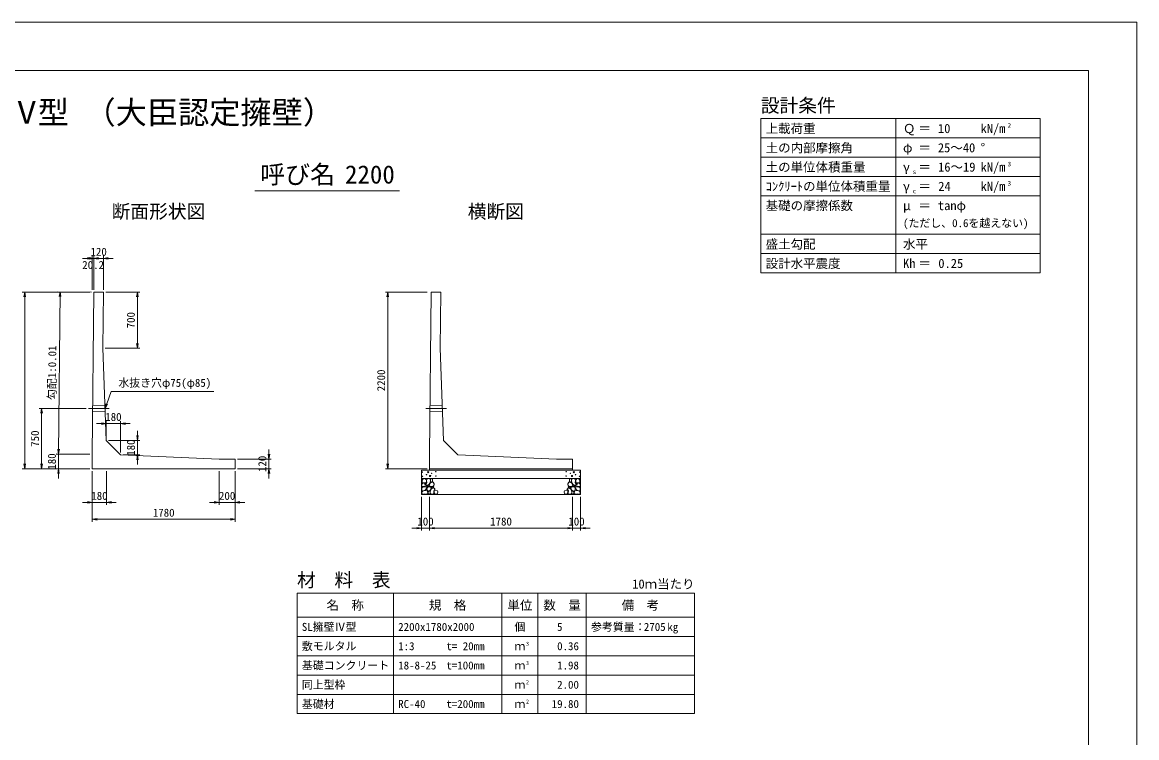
# Model space of a CAD drawing. Units: millimetres at full size, sheet at 1:30. Extents: x 0 to 25230, y 0 to 17820.
# Drawn here: x 11354 to 25230, y 8910 to 17820 of the extents above; entities that cross this region are included whole.
import ezdxf
from ezdxf.enums import TextEntityAlignment as Align

# ---------------------------------------------------------------- set-up
doc = ezdxf.new("R2010")
doc.units = ezdxf.units.MM
doc.header["$LTSCALE"] = 30
doc.linetypes.add('CHAIN', pattern=[18.5, 12, -1.5, 3.5, -1.5])
doc.linetypes.add('DASHED_SPACED', pattern=[12, 6, -6])
for name, color, linetype, lineweight in [('D-BMK', 2, 'CHAIN', 13), ('D-DCR-HCHn', 4, 'Continuous', 9), ('D-MTR-FRAM', 7, 'Continuous', 13), ('D-MTR-LINE', 7, 'Continuous', 13), ('D-STR-DIM', 7, 'Continuous', 13), ('D-STR-STRn', 1, 'Continuous', 13), ('D-STR-TXT', 7, 'Continuous', 13), ('D-TTL', 2, 'Continuous', 13), ('D-TTL-FRAM', 2, 'Continuous', 13), ('D-TTL-LINE', 7, 'Continuous', 13), ('D-TTL-TXT', 7, 'Continuous', 13)]:
    doc.layers.add(name, color=color, linetype=linetype, lineweight=lineweight)
doc.layers.add('D-MTR', color=7, linetype='Continuous')
doc.layers.add('D-MTR-TXT', color=7, linetype='Continuous')
doc.styles.add('ＭＳ ゴシック', font='')
doc.styles.get('ＭＳ ゴシック').set_extended_font_data('MS Gothic')

# ---------------------------------------------------------------- blocks, each defined once
blk = doc.blocks.new('open_arrow')
at = {"color": 0, "linetype": 'Continuous', "lineweight": -2}
blk.add_lwpolyline([(7.5, 1.25), (0, 0), (7.5, -1.25)], dxfattribs=at)

msp = doc.modelspace()

# ---------------------------------------------------------------- linework, layer by layer
at = {"layer": 'D-BMK'}
for p, q in [((12180.7, 13010), (12434.79, 13010)), ((16380.7, 13010), (16634.79, 13010))]:
    msp.add_line(p, q, dxfattribs=at)
at = {"layer": 'D-DCR-HCHn'}
for points in [[(16332.28, 12073.81), (16325.35, 12053), (16334.59, 12039.14), (16357.71, 12036.82), (16373.49, 12043.6), (16366.95, 12059.94), (16371.58, 12069.18), (16362.33, 12078.43), (16348.46, 12083.05)], [(16376.2, 12131.59), (16355.4, 12136.22), (16336.9, 12126.97), (16334.59, 12106.17), (16339.21, 12089.99), (16362.33, 12083.05), (16378.51, 12083.05), (16385.44, 12094.61), (16385.44, 12120.04)], [(16394.69, 12133.91), (16387.76, 12113.1), (16390.07, 12089.99), (16373.89, 12064.56), (16394.69, 12053), (16417.8, 12064.56), (16431.67, 12083.05), (16436.3, 12113.1), (16431.67, 12129.28), (16417.8, 12136.22)], [(16433.98, 12078.43), (16422.43, 12050.69), (16431.67, 12039.14), (16459.41, 12039.14), (16470.97, 12043.76), (16482.53, 12059.94), (16482.53, 12073.81), (16470.97, 12092.3), (16457.1, 12094.61)], [(16438.61, 12129.28), (16438.61, 12101.55), (16450.16, 12094.61), (16461.72, 12101.55), (16464.03, 12117.73), (16461.72, 12131.59), (16445.54, 12136.22)], [(18196.02, 12078.43), (18207.57, 12050.69), (18198.33, 12039.14), (18170.59, 12039.14), (18159.03, 12043.76), (18147.47, 12059.94), (18147.47, 12073.81), (18159.03, 12092.3), (18172.9, 12094.61)], [(18191.39, 12129.28), (18191.39, 12101.55), (18179.84, 12094.61), (18168.28, 12101.55), (18165.97, 12117.73), (18168.28, 12131.59), (18184.46, 12136.22)], [(18235.31, 12133.91), (18242.24, 12113.1), (18239.93, 12089.99), (18256.11, 12064.56), (18235.31, 12053), (18212.2, 12064.56), (18198.33, 12083.05), (18193.7, 12113.1), (18198.33, 12129.28), (18212.2, 12136.22)], [(18253.8, 12131.59), (18274.6, 12136.22), (18293.1, 12126.97), (18295.41, 12106.17), (18290.79, 12089.99), (18267.67, 12083.05), (18251.49, 12083.05), (18244.56, 12094.61), (18244.56, 12120.04)], [(18297.72, 12073.81), (18304.65, 12053), (18295.41, 12039.14), (18272.29, 12036.82), (18256.51, 12043.6), (18263.05, 12059.94), (18258.42, 12069.18), (18267.67, 12078.43), (18281.54, 12083.05)], [(16376.16, 11997.01), (16393.28, 12022.69), (16391.14, 12029.11), (16367.59, 12035.53), (16346.19, 12033.39), (16331.21, 12020.55), (16329.07, 12005.57), (16331.21, 11990.59), (16348.33, 11986.31)], [(16384.72, 11943.5), (16399.7, 11949.92), (16403.98, 11971.33), (16395.42, 11986.31), (16380.44, 11990.59), (16361.17, 11988.45), (16339.77, 11979.89), (16329.07, 11967.05), (16329.07, 11952.06), (16335.49, 11943.5), (16361.17, 11945.64)], [(16399.31, 12053), (16387.76, 12043.76), (16392.38, 12036.82), (16408.56, 12036.82), (16415.49, 12039.14), (16420.12, 12048.38), (16413.18, 12055.32)], [(16436.08, 11997.01), (16446.78, 12022.69), (16438.22, 12033.39), (16412.54, 12033.39), (16401.84, 12029.11), (16391.14, 12014.13), (16391.14, 12001.29), (16401.84, 11984.17), (16414.68, 11982.03)], [(16431.8, 11949.92), (16431.8, 11975.61), (16421.1, 11982.03), (16410.4, 11975.61), (16408.26, 11960.62), (16410.4, 11947.78), (16425.38, 11943.5)], [(16472.47, 11945.64), (16478.89, 11964.91), (16476.75, 11986.31), (16491.73, 12009.85), (16472.47, 12020.55), (16451.06, 12009.85), (16438.22, 11992.73), (16433.94, 11964.91), (16438.22, 11949.92), (16451.06, 11943.5)], [(16468.19, 12020.55), (16478.89, 12029.11), (16474.61, 12035.53), (16459.62, 12035.53), (16453.2, 12033.39), (16448.92, 12024.83), (16455.34, 12018.41)], [(16489.59, 11947.78), (16508.85, 11943.5), (16525.97, 11952.06), (16528.11, 11971.33), (16523.83, 11986.31), (16502.43, 11992.73), (16487.45, 11992.73), (16481.03, 11982.03), (16481.03, 11958.48)], [(18140.41, 11947.78), (18121.15, 11943.5), (18104.03, 11952.06), (18101.89, 11971.33), (18106.17, 11986.31), (18127.57, 11992.73), (18142.55, 11992.73), (18148.97, 11982.03), (18148.97, 11958.48)], [(18157.53, 11945.64), (18151.11, 11964.91), (18153.25, 11986.31), (18138.27, 12009.85), (18157.53, 12020.55), (18178.94, 12009.85), (18191.78, 11992.73), (18196.06, 11964.91), (18191.78, 11949.92), (18178.94, 11943.5)], [(18161.81, 12020.55), (18151.11, 12029.11), (18155.39, 12035.53), (18170.38, 12035.53), (18176.8, 12033.39), (18181.08, 12024.83), (18174.66, 12018.41)], [(18193.92, 11997.01), (18183.22, 12022.69), (18191.78, 12033.39), (18217.46, 12033.39), (18228.16, 12029.11), (18238.86, 12014.13), (18238.86, 12001.29), (18228.16, 11984.17), (18215.32, 11982.03)], [(18198.2, 11949.92), (18198.2, 11975.61), (18208.9, 11982.03), (18219.6, 11975.61), (18221.74, 11960.62), (18219.6, 11947.78), (18204.62, 11943.5)], [(18230.69, 12053), (18242.24, 12043.76), (18237.62, 12036.82), (18221.44, 12036.82), (18214.51, 12039.14), (18209.88, 12048.38), (18216.82, 12055.32)], [(18245.28, 11943.5), (18230.3, 11949.92), (18226.02, 11971.33), (18234.58, 11986.31), (18249.56, 11990.59), (18268.83, 11988.45), (18290.23, 11979.89), (18300.93, 11967.05), (18300.93, 11952.06), (18294.51, 11943.5), (18268.83, 11945.64)], [(18253.84, 11997.01), (18236.72, 12022.69), (18238.86, 12029.11), (18262.41, 12035.53), (18283.81, 12033.39), (18298.79, 12020.55), (18300.93, 12005.57), (18298.79, 11990.59), (18281.67, 11986.31)]]:
    msp.add_lwpolyline(points, close=True, dxfattribs=at)
for centre, radius in [((16335.73, 12217.43), 3), ((16408.34, 12217.43), 7.5), ((16503.13, 12223.48), 3), ((18126.87, 12223.48), 3), ((18221.66, 12217.43), 7.5), ((18294.27, 12217.43), 3), ((16336.87, 12163.92), 3), ((16387.29, 12185.76), 3), ((16431.66, 12169.97), 7.5), ((16452.71, 12201.64), 3), ((16504.27, 12169.97), 3), ((18125.73, 12169.97), 3), ((18177.29, 12201.64), 3), ((18198.34, 12169.97), 7.5), ((18242.71, 12185.76), 3), ((18293.13, 12163.92), 3)]:
    msp.add_circle(centre, radius, dxfattribs=at)
at = {"layer": 'D-MTR-FRAM'}
for p, q in [((14775, 10710), (19725, 10710)), ((14775, 10710), (14775, 9210)), ((19725, 10710), (19725, 9210)), ((14775, 9210), (19725, 9210))]:
    msp.add_line(p, q, dxfattribs=at)
at = {"layer": 'D-MTR-LINE'}
for p, q in [((15975, 10710), (15975, 9210)), ((17325, 10710), (17325, 9210)), ((17775, 10710), (17775, 9210)), ((18375, 10710), (18375, 9210)), ((14775, 10410), (19725, 10410)), ((14775, 10170), (19725, 10170)), ((14775, 9930), (19725, 9930)), ((14775, 9690), (19725, 9690)), ((14775, 9450), (19725, 9450))]:
    msp.add_line(p, q, dxfattribs=at)
at = {"layer": 'D-STR-DIM'}
for p, q in [((12365.2, 14879.79), (12105, 14879.79)), ((12125.2, 14879.79), (12485.21, 14879.79)), ((12225, 14490), (12225, 14909.79)), ((12245.2, 14490), (12245.2, 14909.79)), ((12245.2, 14490), (12245.2, 14909.79)), ((12365.21, 14490), (12365.21, 14909.79)), ((12195, 14460), (11355, 14460)), ((11385, 12260), (11385, 14460)), ((12215.2, 14460.3), (11795.52, 14464.5)), ((11805.32, 12444.2), (11825.52, 14464.2)), ((12395.21, 14460), (12818.21, 14460)), ((12788.21, 14460), (12788.21, 13760)), ((16395, 14460), (15875, 14460)), ((15905, 12260), (15905, 14460)), ((12388.21, 13760), (12818.21, 13760)), ((12150.7, 13010), (11565, 13010)), ((11595, 12260), (11595, 13010)), ((12698.88, 12822.55), (12278.88, 12822.55)), ((12398.88, 12642.55), (12398.88, 12852.55)), ((12578.88, 12462.55), (12578.88, 12852.55)), ((12788.88, 12732.55), (12788.88, 12312.55)), ((11805, 12140), (11805, 12560)), ((12428.88, 12612.55), (12818.88, 12612.55)), ((14425, 12140), (14425, 12500)), ((12195, 12440), (11775, 12440)), ((12195, 12440.3), (11775.32, 12444.5)), ((12608.88, 12432.55), (12818.88, 12432.55)), ((14035, 12380), (14455, 12380)), ((12195, 12260), (11355, 12260)), ((12195, 12260), (11565, 12260)), ((12195, 12260), (11775, 12260)), ((12225, 12230), (12225, 11810)), ((12225, 12230), (12225, 11600)), ((12405, 12230), (12405, 11810)), ((13805, 12230), (13805, 11810)), ((14005, 12230), (14005, 11600)), ((14005, 12230), (14005, 11810)), ((14035, 12260), (14455, 12260)), ((16395, 12260), (15875, 12260)), ((12105, 11840), (12525, 11840)), ((13685, 11840), (14125, 11840)), ((16325, 11910), (16325, 11490)), ((16425, 11910), (16425, 11490)), ((16425, 11910), (16425, 11490)), ((18205, 11910), (18205, 11490)), ((18205, 11910), (18205, 11490)), ((18305, 11910), (18305, 11490)), ((12225, 11630), (14005, 11630)), ((16545, 11520), (16205, 11520)), ((16425, 11520), (18205, 11520)), ((18085, 11520), (18425, 11520))]:
    msp.add_line(p, q, dxfattribs=at)
at = {"layer": 'D-STR-STRn'}
for p, q in [((12225, 12440), (12245.2, 14460)), ((12245.2, 14460), (12365.21, 14460)), ((12358.21, 13760), (12365.21, 14460)), ((16425, 12440), (16445.2, 14460)), ((16445.2, 14460), (16565.21, 14460)), ((16558.21, 13760), (16565.21, 14460)), ((12358.21, 13760), (12398.88, 12612.55)), ((16558.21, 13760), (16598.88, 12612.55)), ((12578.88, 12432.55), (12398.88, 12612.55)), ((16778.88, 12432.55), (16598.88, 12612.55)), ((12225, 12260), (12225, 12440)), ((12578.88, 12432.55), (13805, 12380)), ((14005, 12380), (13805, 12380)), ((14005, 12260), (14005, 12380)), ((16425, 12260), (16425, 12440)), ((16778.88, 12432.55), (18005, 12380)), ((18005, 12380), (18205, 12380)), ((18205, 12260), (18205, 12380)), ((12225, 12260), (14005, 12260)), ((16325, 11940), (16325, 12240)), ((16325, 12240), (18305, 12240)), ((16425, 12260), (16425, 12240)), ((16425, 12260), (18205, 12260)), ((18205, 12260), (18205, 12240)), ((18305, 12240), (18305, 11940)), ((16325, 12140), (18305, 12140)), ((16325, 11940), (18305, 11940))]:
    msp.add_line(p, q, dxfattribs=at)
at = {"layer": 'D-STR-STRn', "linetype": 'DASHED_SPACED'}
for p, q in [((12231.08, 13047.5), (12383.29, 13052.49)), ((16431.08, 13047.5), (16583.29, 13052.49)), ((12230.33, 12972.5), (12386.3, 12967.49)), ((16430.33, 12972.5), (16586.3, 12967.49))]:
    msp.add_line(p, q, dxfattribs=at)
at = {"layer": 'D-STR-TXT'}
msp.add_lwpolyline([(12384.79, 13010), (12405.07, 13066.47), (12460.18, 13220), (13739.82, 13220)], dxfattribs=at)
at = {"layer": 'D-TTL'}
for points in [[(0, 0), (25230, 0), (25230, 17820), (0, 17820)], [(600, 600), (24630, 600), (24630, 17220), (600, 17220)]]:
    msp.add_lwpolyline(points, close=True, dxfattribs=at)
at = {"layer": 'D-TTL-FRAM'}
for p, q in [((24030, 16620), (20550, 16620)), ((20550, 16620), (20550, 14700)), ((24030, 16620), (24030, 14700)), ((24030, 14700), (20550, 14700))]:
    msp.add_line(p, q, dxfattribs=at)
at = {"layer": 'D-TTL-LINE'}
for p, q in [((22230, 16620), (22230, 14700)), ((24030, 16380), (20550, 16380)), ((24030, 16140), (20550, 16140)), ((24030, 15900), (20550, 15900)), ((24030, 15660), (20550, 15660)), ((24030, 15180), (20550, 15180)), ((24030, 14940), (20550, 14940))]:
    msp.add_line(p, q, dxfattribs=at)
at = {"layer": 'D-TTL-TXT'}
msp.add_line((14250, 15720), (16050, 15720), dxfattribs=at)

# ---------------------------------------------------------------- block references
at = {"layer": 'D-STR-DIM', "xscale": 8, "yscale": 8}
for p, rotation in [((12225, 14879.79), 180), ((12245.2, 14879.79), 180), ((11385, 14460), 270), ((11825.52, 14464.2), 269.4), ((12788.21, 14460), 270), ((15905, 14460), 270), ((12788.21, 13760), 90), ((11595, 13010), 270), ((12398.88, 12822.55), 180), ((12788.88, 12612.55), 90), ((11805, 12440), 90), ((11805.32, 12444.2), 89.4), ((12788.88, 12432.55), 270), ((14425, 12380), 90), ((11385, 12260), 90), ((11595, 12260), 90), ((11805, 12260), 270), ((14425, 12260), 270), ((15905, 12260), 90), ((12225, 11840), 180), ((13805, 11840), 180), ((14005, 11630), 180), ((16325, 11520), 180), ((18205, 11520), 180), ((18205, 11520), 180)]:
    msp.add_blockref('open_arrow', p, dxfattribs=dict(at, rotation=rotation))
for p in [(12245.2, 14879.79), (12365.21, 14879.79), (12578.88, 12822.55), (12405, 11840), (14005, 11840), (12225, 11630), (16425, 11520), (16425, 11520), (18305, 11520)]:
    msp.add_blockref('open_arrow', p, dxfattribs=at)
at = {"layer": 'D-STR-TXT', "xscale": 8, "yscale": 8, "rotation": 70.3}
msp.add_blockref('open_arrow', (12384.79, 13010), dxfattribs=at)

# ---------------------------------------------------------------- texts
at = {"layer": 'D-MTR', "style": 'ＭＳ ゴシック'}
msp.add_text('材\u3000料\u3000表', height=170.9, dxfattribs=at).set_placement((14775, 10737.23), align=Align.BOTTOM_LEFT)
msp.add_text('10ｍ当たり', height=113.9, dxfattribs=at).set_placement((19725, 10733.15), align=Align.BOTTOM_RIGHT)
at = {"layer": 'D-MTR-TXT', "style": 'ＭＳ ゴシック'}
for s, height, p in [('名\u3000称', 113.9, (15375, 10560)), ('規\u3000格', 113.9, (16650, 10560)), ('単位', 113.9, (17550, 10560)), ('数\u3000量', 113.9, (18075, 10560)), ('備\u3000考', 113.9, (19050, 10560)), ('個', 99.69, (17550, 10290)), ('ｍ', 99.69, (17550, 10050)), ('ｍ', 99.69, (17550, 9810)), ('ｍ', 99.69, (17550, 9570)), ('ｍ', 99.69, (17550, 9330))]:
    msp.add_text(s, height=height, dxfattribs=at).set_placement(p, align=Align.MIDDLE_CENTER)
for s, p in [('SL擁壁Ⅳ型', (14835, 10290)), ('2200x1780x2000', (16035, 10290)), ('参考質量：    kg', (18435, 10290)), ('敷モルタル', (14835, 10050)), ('1:3', (16035, 10050)), ('t= 20mm', (16635, 10050)), ('基礎コンクリート', (14835, 9810)), ('18-8-25', (16035, 9810)), ('t=100mm', (16635, 9810)), ('同上型枠', (14835, 9570)), ('基礎材', (14835, 9330)), ('RC-40', (16035, 9330)), ('t=200mm', (16635, 9330))]:
    msp.add_text(s, height=99.69, dxfattribs=at).set_placement(p, align=Align.MIDDLE_LEFT)
for s, p in [('5', (18080.33, 10290)), ('2705', (19365, 10290)), ('0.36', (18285, 10050)), ('1.98', (18285, 9810)), ('2.00', (18285, 9570)), ('19.80', (18285, 9330))]:
    msp.add_text(s, height=99.69, dxfattribs=at).set_placement(p, align=Align.MIDDLE_RIGHT)
for s, p in [('3', (17625, 10040.44)), ('3', (17625, 9800.44)), ('2', (17625, 9560.44)), ('2', (17625, 9320.44))]:
    msp.add_text(s, height=49.84, dxfattribs=at).set_placement(p, align=Align.BOTTOM_LEFT)
at = {"layer": 'D-STR-DIM', "style": 'ＭＳ ゴシック'}
for s, p in [('120', (12305.2, 14962.29)), ('20.2', (12236.6, 14797.29)), ('180', (12488.88, 12905.05)), ('180', (12315, 11922.5)), ('200', (13905, 11922.5)), ('1780', (13115, 11712.5)), ('100', (16375, 11602.5)), ('1780', (17315, 11602.5)), ('100', (18255, 11602.5))]:
    msp.add_text(s, height=99.69, dxfattribs=at).set_placement(p, align=Align.MIDDLE_CENTER)
for s, rotation, p in [('700', 90, (12705.71, 14110)), ('勾配1:0.01', 89.427, (11725.2, 13455.1)), ('2200', 90, (15822.5, 13360)), ('750', 90, (11512.5, 12635)), ('180', 90, (12706.38, 12522.55)), ('180', 90, (11722.5, 12350)), ('120', 90, (14342.5, 12320))]:
    msp.add_text(s, height=99.69, rotation=rotation, dxfattribs=at).set_placement(p, align=Align.MIDDLE_CENTER)
at = {"layer": 'D-STR-TXT', "style": 'ＭＳ ゴシック'}
msp.add_text('水抜き穴φ75(φ85)', height=99.69, dxfattribs=at).set_placement((12550.18, 13250), align=Align.BOTTOM_LEFT)
at = {"layer": 'D-TTL-TXT', "style": 'ＭＳ ゴシック'}
for s, height, p in [('SL擁壁Ⅳ型 （大臣認定擁壁）', 284.8, (12615, 16470)), ('呼び名', 227.9, (14782.5, 15742.5)), ('2200', 227.9, (15682.5, 15742.5)), ('断面形状図', 170.9, (13050, 15327.23)), ('横断図', 170.9, (17250, 15327.23))]:
    msp.add_text(s, height=height, dxfattribs=at).set_placement(p, align=Align.BOTTOM_CENTER)
for s, height, p in [('設計条件', 170.9, (20550, 16647.23)), ('上載荷重', 113.9, (20610, 16406.15)), ('Ｑ', 113.9, (22320, 16406.15)), ('＝', 113.9, (22512, 16406.15)), ('kN/m', 113.9, (23286, 16406.15)), ('2', 56.96, (23622, 16489.08)), ('土の内部摩擦角', 113.9, (20610, 16166.15)), ('φ', 113.9, (22320, 16166.15)), ('＝', 113.9, (22512, 16166.15)), ('25～40', 113.9, (22754.4, 16166.15)), ('°', 113.9, (23286, 16166.15)), ('土の単位体積重量', 113.9, (20610, 15926.15)), ('γ', 113.9, (22320, 15926.15)), ('s', 56.96, (22440, 15913.08)), ('＝', 113.9, (22512, 15926.15)), ('kN/m', 113.9, (23286, 15926.15)), ('3', 56.96, (23622, 16009.08)), ('ｺﾝｸﾘｰﾄの単位体積重量', 113.9, (20610, 15686.15)), ('kN/m', 113.9, (23286, 15686.15)), ('3', 56.96, (23622, 15769.08)), ('γ', 113.9, (22320, 15686.15)), ('c', 56.96, (22440, 15673.08)), ('＝', 113.9, (22512, 15686.15)), ('基礎の摩擦係数', 113.9, (20610, 15446.15)), ('μ', 113.9, (22320, 15446.15)), ('＝', 113.9, (22512, 15446.15)), ('tanφ', 113.9, (22754.4, 15446.15)), ('(ただし、0.6を越えない)', 99.69, (22320, 15238.88)), ('盛土勾配', 113.9, (20610, 14966.15)), ('水平', 113.9, (22320, 14966.15)), ('設計水平震度', 113.9, (20610, 14726.15)), ('Kh', 113.9, (22320, 14726.15)), ('＝', 113.9, (22512, 14726.15))]:
    msp.add_text(s, height=height, dxfattribs=at).set_placement(p, align=Align.BOTTOM_LEFT)
for s, p in [('10', (22910.34, 16406.15)), ('16～19', (23222.22, 15926.15)), ('24', (22914.03, 15686.15)), ('0.25', (23069.97, 14726.15))]:
    msp.add_text(s, height=113.9, dxfattribs=at).set_placement(p, align=Align.BOTTOM_RIGHT)

doc.saveas('drawing.dxf')
